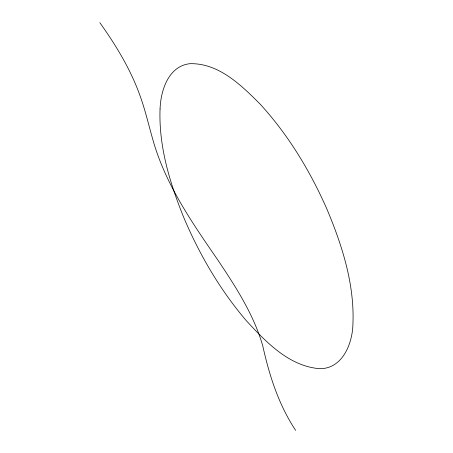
<?xml version="1.0" encoding="UTF-8"?>
<svg xmlns="http://www.w3.org/2000/svg" width="453" height="453" viewBox="0 0 453 453"><rect width="100%" height="100%" fill="white"/><g stroke="black" fill="none" stroke-linecap="round" stroke-linejoin="round"><path stroke-width="0.68" d="M99.824 22.65C115.702 44.938 130.141 68.562 139.541 94.371C145.883 111.455 149.558 129.348 154.96 146.721C168.159 188.255 193.289 224.365 217.757 259.914C235.747 286.789 253.725 314.512 262.774 345.882C269.32 375.526 278.697 404.846 295.639 430.35M160.056 109.043C158.663 146.302 169.773 182.752 183.544 216.964C199.269 254.292 219.926 289.727 246.239 320.599C265.883 341.873 288.833 366.132 319.422 368.663C342.36 369.178 352.474 343.685 352.915 324.297C354.676 284.359 342.157 245.35 326.856 208.958C310.107 171.041 288.385 135.022 260.356 104.349C241.392 85.306 218.629 62.837 189.745 63.697C168.323 66.223 160.719 90.555 160.056 109.043"/></g></svg>
